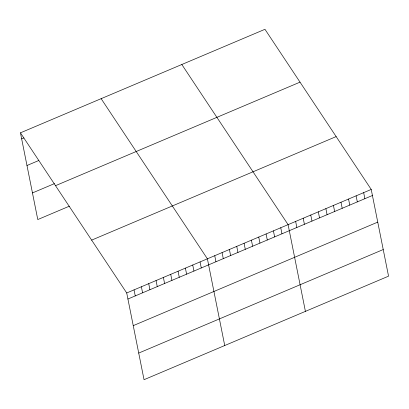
<?xml version="1.0" encoding="UTF-8"?>
<svg xmlns="http://www.w3.org/2000/svg" width="409" height="409" viewBox="0 0 409 409"><rect width="100%" height="100%" fill="white"/><g stroke="black" fill="none" stroke-linecap="round" stroke-linejoin="round"><path stroke-width="0.61" d="M20.45 132.833L264.96 29.305L371.219 189.444L388.55 276.167L144.04 379.695L126.713 292.972L20.45 132.833L37.781 219.556L69.377 206.177M21.657 138.876L23.916 137.925M26.979 165.502L38.829 160.486M32.459 192.93L54.463 183.615M55.517 185.676L300.027 82.148M91.647 240.124L336.152 136.596M126.713 292.972L371.219 189.444M127.92 299.02L372.43 195.492M133.242 325.646L377.747 222.118M138.723 353.074L383.228 249.546M181.826 64.504L288.089 224.643L305.416 311.367M101.135 98.666L207.399 258.81L224.73 345.533M363.662 192.644L364.874 198.692M356.106 195.845L357.313 201.893M348.55 199.045L349.756 205.093M340.988 202.245L342.2 208.293M333.432 205.446L334.644 211.494M325.876 208.646L327.082 214.694M318.32 211.842L319.526 217.89M310.758 215.042L311.97 221.09M303.202 218.242L304.414 224.29M295.646 221.443L296.852 227.491M280.753 227.752L281.959 233.8M273.416 230.855L274.623 236.903M266.08 233.963L267.292 240.011M258.749 237.067L259.955 243.115M251.412 240.175L252.619 246.223M244.076 243.278L245.282 249.326M236.739 246.387L237.951 252.435M229.403 249.49L230.615 255.538M222.072 252.598L223.278 258.646M214.735 255.702L215.942 261.75M200.062 261.913L201.274 267.961M192.731 265.022L193.938 271.07M185.395 268.125L186.601 274.173M178.058 271.233L179.265 277.282M170.722 274.337L171.933 280.385M163.39 277.445L164.597 283.493M156.054 280.548L157.261 286.597M148.718 283.657L149.924 289.705M141.381 286.76L142.593 292.808M134.045 289.869L135.256 295.917"/></g></svg>
